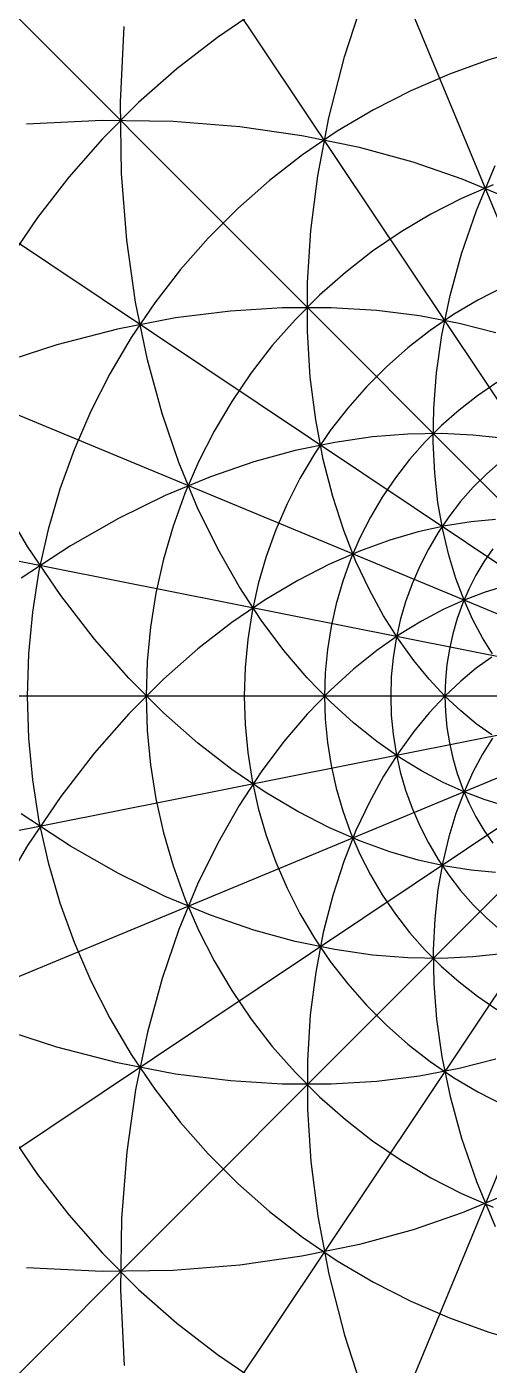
# Model space of a CAD drawing. Header units: metres. Extents: x -40000 to 40000, y -40000 to 40000.
# Drawn here: x -4616 to -1423, y -4616 to 4616 of the extents above; entities that cross this region are included whole.
import ezdxf

# ---------------------------------------------------------------- set-up
doc = ezdxf.new("R2010")
doc.units = ezdxf.units.M

msp = doc.modelspace()

# ---------------------------------------------------------------- linework, layer by layer
at = {"color": 0}
for p, q in [((-2423.2, 4407.9), (-2280.6, 4846.5)), ((-3969.2, 4095.9), (-3944.4, 4618.3)), ((-2531.1, 3988.4), (-2423.2, 4407.9)), ((-3961.6, 3604.8), (-3969.2, 4095.9)), ((-2607.4, 3588.8), (-2531.1, 3988.4)), ((-4095.9, 3969.2), (-4618.3, 3944.4)), ((-3604.8, 3961.6), (-4095.9, 3969.2)), ((-3145, 3925.6), (-3604.8, 3961.6)), ((-2716.2, 3864.7), (-3145, 3925.6)), ((-2317.8, 3782.3), (-2716.2, 3864.7)), ((-1949.3, 3681.7), (-2317.8, 3782.3)), ((-3925.6, 3145), (-3961.6, 3604.8)), ((-1609.9, 3565.6), (-1949.3, 3681.7)), ((-1511.9, 3348.5), (-1382.9, 3659.7)), ((-2655.4, 3209.9), (-2607.4, 3588.8)), ((-1298.7, 3436.8), (-1609.9, 3565.6)), ((-1614.5, 3049.2), (-1511.9, 3348.5)), ((-3864.7, 2716.2), (-3925.6, 3145)), ((-2678.1, 2851.9), (-2655.4, 3209.9)), ((-1693, 2762.6), (-1614.5, 3049.2)), ((-2678.2, 2515), (-2678.1, 2851.9)), ((-3782.3, 2317.8), (-3864.7, 2716.2)), ((-2851.9, 2678.1), (-3209.9, 2655.4)), ((-2515, 2678.2), (-2851.9, 2678.1)), ((-2199.2, 2658.4), (-2515, 2678.2)), ((-1749.6, 2489.4), (-1693, 2762.6)), ((-3588.8, 2607.4), (-3988.4, 2531.1)), ((-3209.9, 2655.4), (-3588.8, 2607.4)), ((-1904.5, 2621.3), (-2199.2, 2658.4)), ((-1630.4, 2569.1), (-1904.5, 2621.3)), ((-3988.4, 2531.1), (-4407.9, 2423.2)), ((-2658.4, 2199.2), (-2678.2, 2515)), ((-1376.6, 2504), (-1630.4, 2569.1)), ((-4407.9, 2423.2), (-4846.5, 2280.6)), ((-1786.6, 2230.1), (-1749.6, 2489.4)), ((-3681.7, 1949.3), (-3782.3, 2317.8)), ((-1806, 1984.8), (-1786.6, 2230.1)), ((-2621.3, 1904.5), (-2658.4, 2199.2)), ((-3565.6, 1609.9), (-3681.7, 1949.3)), ((-1809.7, 1753.7), (-1806, 1984.8)), ((-2569.1, 1630.4), (-2621.3, 1904.5)), ((-2230.1, 1786.6), (-2489.4, 1749.6)), ((-1984.8, 1806), (-2230.1, 1786.6)), ((-1753.7, 1809.7), (-1984.8, 1806)), ((-1537, 1799.6), (-1753.7, 1809.7)), ((-1334.4, 1777.3), (-1537, 1799.6)), ((-2762.6, 1693), (-3049.2, 1614.5)), ((-2489.4, 1749.6), (-2762.6, 1693)), ((-1799.6, 1537), (-1809.7, 1753.7)), ((-3436.8, 1298.7), (-3565.6, 1609.9)), ((-3049.2, 1614.5), (-3348.5, 1511.9)), ((-2504, 1376.6), (-2569.1, 1630.4)), ((-3348.5, 1511.9), (-3659.7, 1382.9)), ((-1777.3, 1334.4), (-1799.6, 1537)), ((-4610, 1030.5), (-4830.3, 1403.3)), ((-3659.7, 1382.9), (-3981.7, 1224.9)), ((-3297.7, 1014.5), (-3436.8, 1298.7)), ((-2428.1, 1142.6), (-2504, 1376.6)), ((-1744.4, 1145.9), (-1777.3, 1334.4)), ((-3981.7, 1224.9), (-4313.5, 1035.6)), ((-1548.7, 1201.3), (-1726.2, 1173.1)), ((-1380.7, 1217.2), (-1548.7, 1201.3)), ((-2343.1, 927.7), (-2428.1, 1142.6)), ((-1913, 1131.3), (-2108.6, 1074.4)), ((-1726.2, 1173.1), (-1913, 1131.3)), ((-1702.5, 971.1), (-1744.4, 1145.9)), ((-4313.5, 1035.6), (-4653.4, 812.1)), ((-4381.4, 694), (-4610, 1030.5)), ((-2108.6, 1074.4), (-2312.8, 1000.8)), ((-3150.6, 756.4), (-3297.7, 1014.5)), ((-2312.8, 1000.8), (-2524.8, 909)), ((-2250.8, 731.3), (-2343.1, 927.7)), ((-1653, 809.8), (-1702.5, 971.1)), ((-2524.8, 909), (-2744, 797.2)), ((-2997.5, 523.1), (-3150.6, 756.4)), ((-2744, 797.2), (-2969.5, 663.8)), ((-1597, 661.5), (-1653, 809.8)), ((-1324.2, 755.3), (-1457.8, 714.1)), ((-4147.4, 392), (-4381.4, 694)), ((-2969.5, 663.8), (-3200.2, 506.9)), ((-2152.6, 552.7), (-2250.8, 731.3)), ((-1597, 661.5), (-1741.4, 596.2)), ((-1457.8, 714.1), (-1597, 661.5)), ((-1535.8, 525.8), (-1597, 661.5)), ((-1741.4, 596.2), (-1890.5, 517.2)), ((-3200.2, 506.9), (-3434.9, 324.7)), ((-2840.2, 313.6), (-2997.5, 523.1)), ((-2050.2, 391.1), (-2152.6, 552.7)), ((-1890.5, 517.2), (-2043.8, 423.2)), ((-1470.4, 402.3), (-1535.8, 525.8)), ((-3910.3, 122.9), (-4147.4, 392)), ((-2043.8, 423.2), (-2200.3, 313.1)), ((-1944.6, 245.7), (-2050.2, 391.1)), ((-1401.8, 290.3), (-1470.4, 402.3)), ((-3434.9, 324.7), (-3672.1, 115.4)), ((-2680.5, 126.4), (-2840.2, 313.6)), ((-2200.3, 313.1), (-2359.3, 185.7)), ((-2359.3, 185.7), (-2519.7, 39.6)), ((-1837, 115.6), (-1944.6, 245.7)), ((-1512.4, 191.1), (-1620.1, 101.9)), ((-1406.2, 268.3), (-1512.4, 191.1)), ((-3672.1, -115.4), (-3910.3, 122.9)), ((-3672.1, 115.4), (-3910.3, -122.9)), ((-2519.7, -39.6), (-2680.5, 126.4)), ((-1728.6, 0), (-1837, 115.6)), ((-1620.1, 101.9), (-1728.6, 0)), ((-2519.7, 39.6), (-2680.5, -126.4)), ((-1620.1, -101.9), (-1728.6, 0)), ((-2359.3, -185.7), (-2519.7, -39.6)), ((-1728.6, 0), (-1837, -115.6)), ((-3910.3, -122.9), (-4147.4, -392)), ((-3434.9, -324.7), (-3672.1, -115.4)), ((-2680.5, -126.4), (-2840.2, -313.6)), ((-1837, -115.6), (-1944.6, -245.7)), ((-1512.4, -191.1), (-1620.1, -101.9)), ((-2200.3, -313.1), (-2359.3, -185.7)), ((-1944.6, -245.7), (-2050.2, -391.1)), ((-1406.2, -268.3), (-1512.4, -191.1)), ((-3200.2, -506.9), (-3434.9, -324.7)), ((-2840.2, -313.6), (-2997.5, -523.1)), ((-2043.8, -423.2), (-2200.3, -313.1)), ((-1401.8, -290.3), (-1470.4, -402.3)), ((-4147.4, -392), (-4381.4, -694)), ((-2050.2, -391.1), (-2152.6, -552.7)), ((-1890.5, -517.2), (-2043.8, -423.2)), ((-1470.4, -402.3), (-1535.8, -525.8)), ((-2969.5, -663.8), (-3200.2, -506.9)), ((-2997.5, -523.1), (-3150.6, -756.4)), ((-2152.6, -552.7), (-2250.8, -731.3)), ((-1741.4, -596.2), (-1890.5, -517.2)), ((-1535.8, -525.8), (-1597, -661.5)), ((-1597, -661.5), (-1741.4, -596.2)), ((-4381.4, -694), (-4610, -1030.5)), ((-2744, -797.2), (-2969.5, -663.8)), ((-2250.8, -731.3), (-2343.1, -927.7)), ((-1597, -661.5), (-1653, -809.8)), ((-1457.8, -714.1), (-1597, -661.5)), ((-1324.2, -755.3), (-1457.8, -714.1)), ((-4313.5, -1035.6), (-4653.4, -812.1)), ((-3150.6, -756.4), (-3297.7, -1014.5)), ((-2524.8, -909), (-2744, -797.2)), ((-1653, -809.8), (-1702.5, -971.1)), ((-2312.8, -1000.8), (-2524.8, -909)), ((-3297.7, -1014.5), (-3436.8, -1298.7)), ((-2343.1, -927.7), (-2428.1, -1142.6)), ((-2108.6, -1074.4), (-2312.8, -1000.8)), ((-1702.5, -971.1), (-1744.4, -1145.9)), ((-4610, -1030.5), (-4830.3, -1403.3)), ((-3981.7, -1224.9), (-4313.5, -1035.6)), ((-1913, -1131.3), (-2108.6, -1074.4)), ((-2428.1, -1142.6), (-2504, -1376.6)), ((-1726.2, -1173.1), (-1913, -1131.3)), ((-1744.4, -1145.9), (-1777.3, -1334.4)), ((-1548.7, -1201.3), (-1726.2, -1173.1)), ((-3659.7, -1382.9), (-3981.7, -1224.9)), ((-1380.7, -1217.2), (-1548.7, -1201.3)), ((-3348.5, -1511.9), (-3659.7, -1382.9)), ((-3436.8, -1298.7), (-3565.6, -1609.9)), ((-2504, -1376.6), (-2569.1, -1630.4)), ((-1777.3, -1334.4), (-1799.6, -1537)), ((-3049.2, -1614.5), (-3348.5, -1511.9)), ((-1799.6, -1537), (-1809.7, -1753.7)), ((-3565.6, -1609.9), (-3681.7, -1949.3)), ((-2762.6, -1693), (-3049.2, -1614.5)), ((-2569.1, -1630.4), (-2621.3, -1904.5)), ((-2489.4, -1749.6), (-2762.6, -1693)), ((-2230.1, -1786.6), (-2489.4, -1749.6)), ((-1809.7, -1753.7), (-1806, -1984.8)), ((-1984.8, -1806), (-2230.1, -1786.6)), ((-1753.7, -1809.7), (-1984.8, -1806)), ((-1537, -1799.6), (-1753.7, -1809.7)), ((-1334.4, -1777.3), (-1537, -1799.6)), ((-2621.3, -1904.5), (-2658.4, -2199.2)), ((-3681.7, -1949.3), (-3782.3, -2317.8)), ((-1806, -1984.8), (-1786.6, -2230.1)), ((-2658.4, -2199.2), (-2678.2, -2515)), ((-4407.9, -2423.2), (-4846.5, -2280.6)), ((-1786.6, -2230.1), (-1749.6, -2489.4)), ((-3782.3, -2317.8), (-3864.7, -2716.2)), ((-3988.4, -2531.1), (-4407.9, -2423.2)), ((-1749.6, -2489.4), (-1693, -2762.6)), ((-3588.8, -2607.4), (-3988.4, -2531.1)), ((-2678.2, -2515), (-2678.1, -2851.9)), ((-1630.4, -2569.1), (-1904.5, -2621.3)), ((-1376.6, -2504), (-1630.4, -2569.1)), ((-3209.9, -2655.4), (-3588.8, -2607.4)), ((-2851.9, -2678.1), (-3209.9, -2655.4)), ((-2199.2, -2658.4), (-2515, -2678.2)), ((-1904.5, -2621.3), (-2199.2, -2658.4)), ((-3864.7, -2716.2), (-3925.6, -3145)), ((-2515, -2678.2), (-2851.9, -2678.1)), ((-1693, -2762.6), (-1614.5, -3049.2)), ((-2678.1, -2851.9), (-2655.4, -3209.9)), ((-1614.5, -3049.2), (-1511.9, -3348.5)), ((-3925.6, -3145), (-3961.6, -3604.8)), ((-2655.4, -3209.9), (-2607.4, -3588.8)), ((-1511.9, -3348.5), (-1382.9, -3659.7)), ((-1298.7, -3436.8), (-1609.9, -3565.6)), ((-2607.4, -3588.8), (-2531.1, -3988.4)), ((-1609.9, -3565.6), (-1949.3, -3681.7)), ((-3961.6, -3604.8), (-3969.2, -4095.9)), ((-1949.3, -3681.7), (-2317.8, -3782.3)), ((-2317.8, -3782.3), (-2716.2, -3864.7)), ((-2716.2, -3864.7), (-3145, -3925.6)), ((-4095.9, -3969.2), (-4618.3, -3944.4)), ((-3604.8, -3961.6), (-4095.9, -3969.2)), ((-3145, -3925.6), (-3604.8, -3961.6)), ((-2531.1, -3988.4), (-2423.2, -4407.9)), ((-3969.2, -4095.9), (-3944.4, -4618.3)), ((-2423.2, -4407.9), (-2280.6, -4846.5))]:
    msp.add_line(p, q, dxfattribs=at)
at = {"layer": '1', "color": 1}
for p, q in [((-0.1, 0.1), (-15307.3, 36955.2)), ((-0.1, 0.1), (-22222.8, 33258.8)), ((-0.1, 0.1), (-28284.3, 28284.3)), ((-0.1, 0.1), (-33258.8, 22222.8)), ((-0.1, 0.1), (-36955.2, 15307.3)), ((-0.1, 0), (-39231.4, 7803.6)), ((-3008.5, 4740.6), (-3300.2, 4542.4)), ((-3300.2, 4542.4), (-3578.9, 4326.2)), ((-1147.4, 4468.8), (-1425.7, 4387.9)), ((-1425.7, 4387.9), (-1698.4, 4289.7)), ((-3578.9, 4326.2), (-3843.5, 4092.9)), ((-1698.4, 4289.7), (-1964.4, 4174.6)), ((-1964.4, 4174.6), (-2222.7, 4043)), ((-3843.5, 4092.9), (-4092.9, 3843.5)), ((-2222.7, 4043), (-2472.2, 3895.5)), ((-2472.2, 3895.5), (-2711.9, 3732.6)), ((-4092.9, 3843.5), (-4326.2, 3578.9)), ((-2711.9, 3732.6), (-2940.9, 3554.9)), ((-4326.2, 3578.9), (-4542.4, 3300.2)), ((-2940.9, 3554.9), (-3158.3, 3363.3)), ((-1395.6, 3525), (-1614.2, 3430.4)), ((-1614.2, 3430.4), (-1826.4, 3322.3)), ((-3158.3, 3363.3), (-3363.3, 3158.3)), ((-4542.4, 3300.2), (-4740.6, 3008.5)), ((-1826.4, 3322.3), (-2031.4, 3201)), ((-3363.3, 3158.3), (-3554.9, 2940.9)), ((-2031.4, 3201), (-2228.4, 3067.2)), ((-2228.4, 3067.2), (-2416.6, 2921.2)), ((-3554.9, 2940.9), (-3732.6, 2711.9)), ((-2416.6, 2921.2), (-2595.3, 2763.7)), ((-1326.4, 2818.8), (-1500.8, 2730)), ((-3732.6, 2711.9), (-3895.5, 2472.2)), ((-2595.3, 2763.7), (-2763.7, 2595.3)), ((-1500.8, 2730), (-1669.3, 2630.4)), ((-2763.7, 2595.3), (-2921.2, 2416.6)), ((-1669.3, 2630.4), (-1831.2, 2520.4)), ((-1831.2, 2520.4), (-1985.8, 2400.4)), ((-3895.5, 2472.2), (-4043, 2222.7)), ((-2921.2, 2416.6), (-3067.2, 2228.4)), ((-1985.8, 2400.4), (-2132.6, 2271)), ((-4043, 2222.7), (-4174.6, 1964.4)), ((-3067.2, 2228.4), (-3201, 2031.4)), ((-2132.6, 2271), (-2271, 2132.6)), ((-2271, 2132.6), (-2400.4, 1985.8)), ((-1371.7, 2161.4), (-1504.7, 2071)), ((-3201, 2031.4), (-3322.3, 1826.4)), ((-1504.7, 2071), (-1631.8, 1972.5)), ((-4174.6, 1964.4), (-4289.7, 1698.4)), ((-2400.4, 1985.8), (-2520.4, 1831.2)), ((-1631.8, 1972.5), (-1752.4, 1866.1)), ((-1752.4, 1866.1), (-1866.1, 1752.4)), ((-3322.3, 1826.4), (-3430.4, 1614.2)), ((-2520.4, 1831.2), (-2630.4, 1669.3)), ((-4289.7, 1698.4), (-4387.9, 1425.7)), ((-2630.4, 1669.3), (-2730, 1500.8)), ((-1866.1, 1752.4), (-1972.5, 1631.8)), ((-3430.4, 1614.2), (-3525, 1395.6)), ((-1972.5, 1631.8), (-2071, 1504.7)), ((-1340.9, 1620.8), (-1440, 1533.4)), ((-2730, 1500.8), (-2818.8, 1326.4)), ((-2071, 1504.7), (-2161.4, 1371.7)), ((-1440, 1533.4), (-1533.4, 1440)), ((-4387.9, 1425.7), (-4468.8, 1147.4)), ((-3525, 1395.6), (-3605.7, 1171.5)), ((-1533.4, 1440), (-1620.8, 1340.9)), ((-2818.8, 1326.4), (-2896.6, 1146.8)), ((-2161.4, 1371.7), (-2243.3, 1233.3)), ((-1620.8, 1340.9), (-1701.8, 1236.5)), ((-2243.3, 1233.3), (-2316.3, 1090)), ((-1701.8, 1236.5), (-1776.1, 1127.2)), ((-4468.8, 1147.4), (-4532, 864.5)), ((-3605.7, 1171.5), (-3672.1, 942.8)), ((-2896.6, 1146.8), (-2962.9, 962.7)), ((-1776.1, 1127.2), (-1843.4, 1013.4)), ((-2316.3, 1090), (-2380.2, 942.4)), ((-1398.4, 1016), (-1459.5, 926.2)), ((-3672.1, 942.8), (-3724.1, 710.4)), ((-2962.9, 962.7), (-3017.5, 774.8)), ((-2380.2, 942.4), (-2434.7, 791.1)), ((-1843.4, 1013.4), (-1903.4, 895.7)), ((-1459.5, 926.2), (-1514.8, 832.7)), ((-4532, 864.5), (-4577.3, 578.3)), ((-1903.4, 895.7), (-1955.8, 774.4)), ((-1514.8, 832.7), (-1564, 736)), ((-3017.5, 774.8), (-3060.2, 583.8)), ((-2434.7, 791.1), (-2479.5, 636.6)), ((-1955.8, 774.4), (-2000.6, 650)), ((-3724.1, 710.4), (-3761.3, 475.2)), ((-2000.6, 650), (-2037.5, 523.1)), ((-1564, 736), (-1607.2, 636.3)), ((-4577.3, 578.3), (-4604.6, 289.7)), ((-3060.2, 583.8), (-3090.8, 390.5)), ((-2479.5, 636.6), (-2514.6, 479.7)), ((-1607.2, 636.3), (-1644, 534.2)), ((-3761.3, 475.2), (-3783.7, 238.1)), ((-2514.6, 479.7), (-2539.8, 320.8)), ((-2037.5, 523.1), (-2066.3, 394.2)), ((-1644, 534.2), (-1674.2, 429.9)), ((-3090.8, 390.5), (-3109.2, 195.6)), ((-2066.3, 394.2), (-2087, 263.6)), ((-1674.2, 429.9), (-1697.9, 323.9)), ((-4604.6, 289.7), (-4613.7, 0)), ((-2539.8, 320.8), (-2554.9, 160.7)), ((-1697.9, 323.9), (-1714.9, 216.6)), ((-3783.7, 238.1), (-3791.2, 0)), ((-3109.2, 195.6), (-3115.3, 0)), ((-2087, 263.6), (-2099.4, 132.1)), ((-1714.9, 216.6), (-1725.2, 108.5)), ((-2554.9, 160.7), (-2559.9, 0)), ((-2099.4, 132.1), (-2103.6, 0)), ((-1725.2, 108.5), (-1728.6, 0)), ((-0.1, 0), (-40000, 0)), ((-0.1, 0), (-39231.4, -7803.6)), ((-0.1, -0.1), (-36955.2, -15307.3)), ((-0.1, -0.1), (-33258.8, -22222.8)), ((-0.1, -0.1), (-28284.3, -28284.3)), ((-0.1, -0.1), (-22222.8, -33258.8)), ((-0.1, -0.1), (-15307.3, -36955.2)), ((-4613.7, 0), (-4604.6, -289.7)), ((-3791.2, 0), (-3783.7, -238.1)), ((-3115.3, 0), (-3109.2, -195.6)), ((-2559.9, 0), (-2554.9, -160.7)), ((-2103.6, 0), (-2099.4, -132.1)), ((-1728.6, 0), (-1725.2, -108.5)), ((-2554.9, -160.7), (-2539.8, -320.8)), ((-2099.4, -132.1), (-2087, -263.6)), ((-1725.2, -108.5), (-1714.9, -216.6)), ((-3783.7, -238.1), (-3761.3, -475.2)), ((-3109.2, -195.6), (-3090.8, -390.5)), ((-2087, -263.6), (-2066.3, -394.2)), ((-1714.9, -216.6), (-1697.9, -323.9)), ((-4604.6, -289.7), (-4577.3, -578.3)), ((-2539.8, -320.8), (-2514.6, -479.7)), ((-1697.9, -323.9), (-1674.2, -429.9)), ((-3090.8, -390.5), (-3060.2, -583.8)), ((-2066.3, -394.2), (-2037.5, -523.1)), ((-1674.2, -429.9), (-1644, -534.2)), ((-3761.3, -475.2), (-3724.1, -710.4)), ((-2514.6, -479.7), (-2479.5, -636.6)), ((-2037.5, -523.1), (-2000.6, -650)), ((-1644, -534.2), (-1607.2, -636.3)), ((-4577.3, -578.3), (-4532, -864.5)), ((-3060.2, -583.8), (-3017.5, -774.8)), ((-2479.5, -636.6), (-2434.7, -791.1)), ((-1607.2, -636.3), (-1564, -736)), ((-3724.1, -710.4), (-3672.1, -942.8)), ((-2000.6, -650), (-1955.8, -774.4)), ((-1564, -736), (-1514.8, -832.7)), ((-3017.5, -774.8), (-2962.9, -962.7)), ((-2434.7, -791.1), (-2380.2, -942.4)), ((-1955.8, -774.4), (-1903.4, -895.7)), ((-4532, -864.5), (-4468.8, -1147.4)), ((-1903.4, -895.7), (-1843.4, -1013.4)), ((-1514.8, -832.7), (-1459.5, -926.2)), ((-3672.1, -942.8), (-3605.7, -1171.5)), ((-2962.9, -962.7), (-2896.6, -1146.8)), ((-2380.2, -942.4), (-2316.3, -1090)), ((-1843.4, -1013.4), (-1776.1, -1127.2)), ((-1459.5, -926.2), (-1398.4, -1016)), ((-2316.3, -1090), (-2243.3, -1233.3)), ((-4468.8, -1147.4), (-4387.9, -1425.7)), ((-3605.7, -1171.5), (-3525, -1395.6)), ((-2896.6, -1146.8), (-2818.8, -1326.4)), ((-1776.1, -1127.2), (-1701.8, -1236.5)), ((-2243.3, -1233.3), (-2161.4, -1371.7)), ((-1701.8, -1236.5), (-1620.8, -1340.9)), ((-2818.8, -1326.4), (-2730, -1500.8)), ((-2161.4, -1371.7), (-2071, -1504.7)), ((-1620.8, -1340.9), (-1533.4, -1440)), ((-4387.9, -1425.7), (-4289.7, -1698.4)), ((-3525, -1395.6), (-3430.4, -1614.2)), ((-1533.4, -1440), (-1440, -1533.4)), ((-2730, -1500.8), (-2630.4, -1669.3)), ((-2071, -1504.7), (-1972.5, -1631.8)), ((-1440, -1533.4), (-1340.9, -1620.8)), ((-3430.4, -1614.2), (-3322.3, -1826.4)), ((-1972.5, -1631.8), (-1866.1, -1752.4)), ((-4289.7, -1698.4), (-4174.6, -1964.4)), ((-2630.4, -1669.3), (-2520.4, -1831.2)), ((-1866.1, -1752.4), (-1752.4, -1866.1)), ((-3322.3, -1826.4), (-3201, -2031.4)), ((-2520.4, -1831.2), (-2400.4, -1985.8)), ((-1752.4, -1866.1), (-1631.8, -1972.5)), ((-4174.6, -1964.4), (-4043, -2222.7)), ((-2400.4, -1985.8), (-2271, -2132.6)), ((-1631.8, -1972.5), (-1504.7, -2071)), ((-3201, -2031.4), (-3067.2, -2228.4)), ((-1504.7, -2071), (-1371.7, -2161.4)), ((-2271, -2132.6), (-2132.6, -2271)), ((-4043, -2222.7), (-3895.5, -2472.2)), ((-3067.2, -2228.4), (-2921.2, -2416.6)), ((-2132.6, -2271), (-1985.8, -2400.4)), ((-3895.5, -2472.2), (-3732.6, -2711.9)), ((-2921.2, -2416.6), (-2763.7, -2595.3)), ((-1985.8, -2400.4), (-1831.1, -2520.4)), ((-1831.1, -2520.4), (-1669.3, -2630.4)), ((-2763.7, -2595.3), (-2595.3, -2763.7)), ((-1669.3, -2630.4), (-1500.8, -2730)), ((-3732.6, -2711.9), (-3554.9, -2940.9)), ((-2595.3, -2763.7), (-2416.6, -2921.2)), ((-1500.8, -2730), (-1326.4, -2818.8)), ((-3554.9, -2940.9), (-3363.3, -3158.3)), ((-2416.6, -2921.2), (-2228.4, -3067.2)), ((-4740.6, -3008.5), (-4542.4, -3300.2)), ((-2228.4, -3067.2), (-2031.4, -3201)), ((-3363.3, -3158.3), (-3158.3, -3363.3)), ((-2031.4, -3201), (-1826.4, -3322.3)), ((-4542.4, -3300.2), (-4326.2, -3578.9)), ((-1826.4, -3322.3), (-1614.2, -3430.4)), ((-3158.3, -3363.3), (-2940.9, -3554.9)), ((-1614.2, -3430.4), (-1395.6, -3525)), ((-4326.2, -3578.9), (-4092.9, -3843.5)), ((-2940.9, -3554.9), (-2711.9, -3732.6)), ((-2711.9, -3732.6), (-2472.2, -3895.5)), ((-4092.9, -3843.5), (-3843.5, -4092.9)), ((-2472.2, -3895.5), (-2222.7, -4043)), ((-2222.7, -4043), (-1964.4, -4174.6)), ((-3843.5, -4092.9), (-3578.9, -4326.2)), ((-1964.4, -4174.6), (-1698.4, -4289.7)), ((-3578.9, -4326.2), (-3300.2, -4542.4)), ((-1698.4, -4289.7), (-1425.7, -4387.9)), ((-1425.7, -4387.9), (-1147.4, -4468.8)), ((-3300.2, -4542.4), (-3008.5, -4740.6))]:
    msp.add_line(p, q, dxfattribs=at)

doc.saveas('drawing.dxf')
